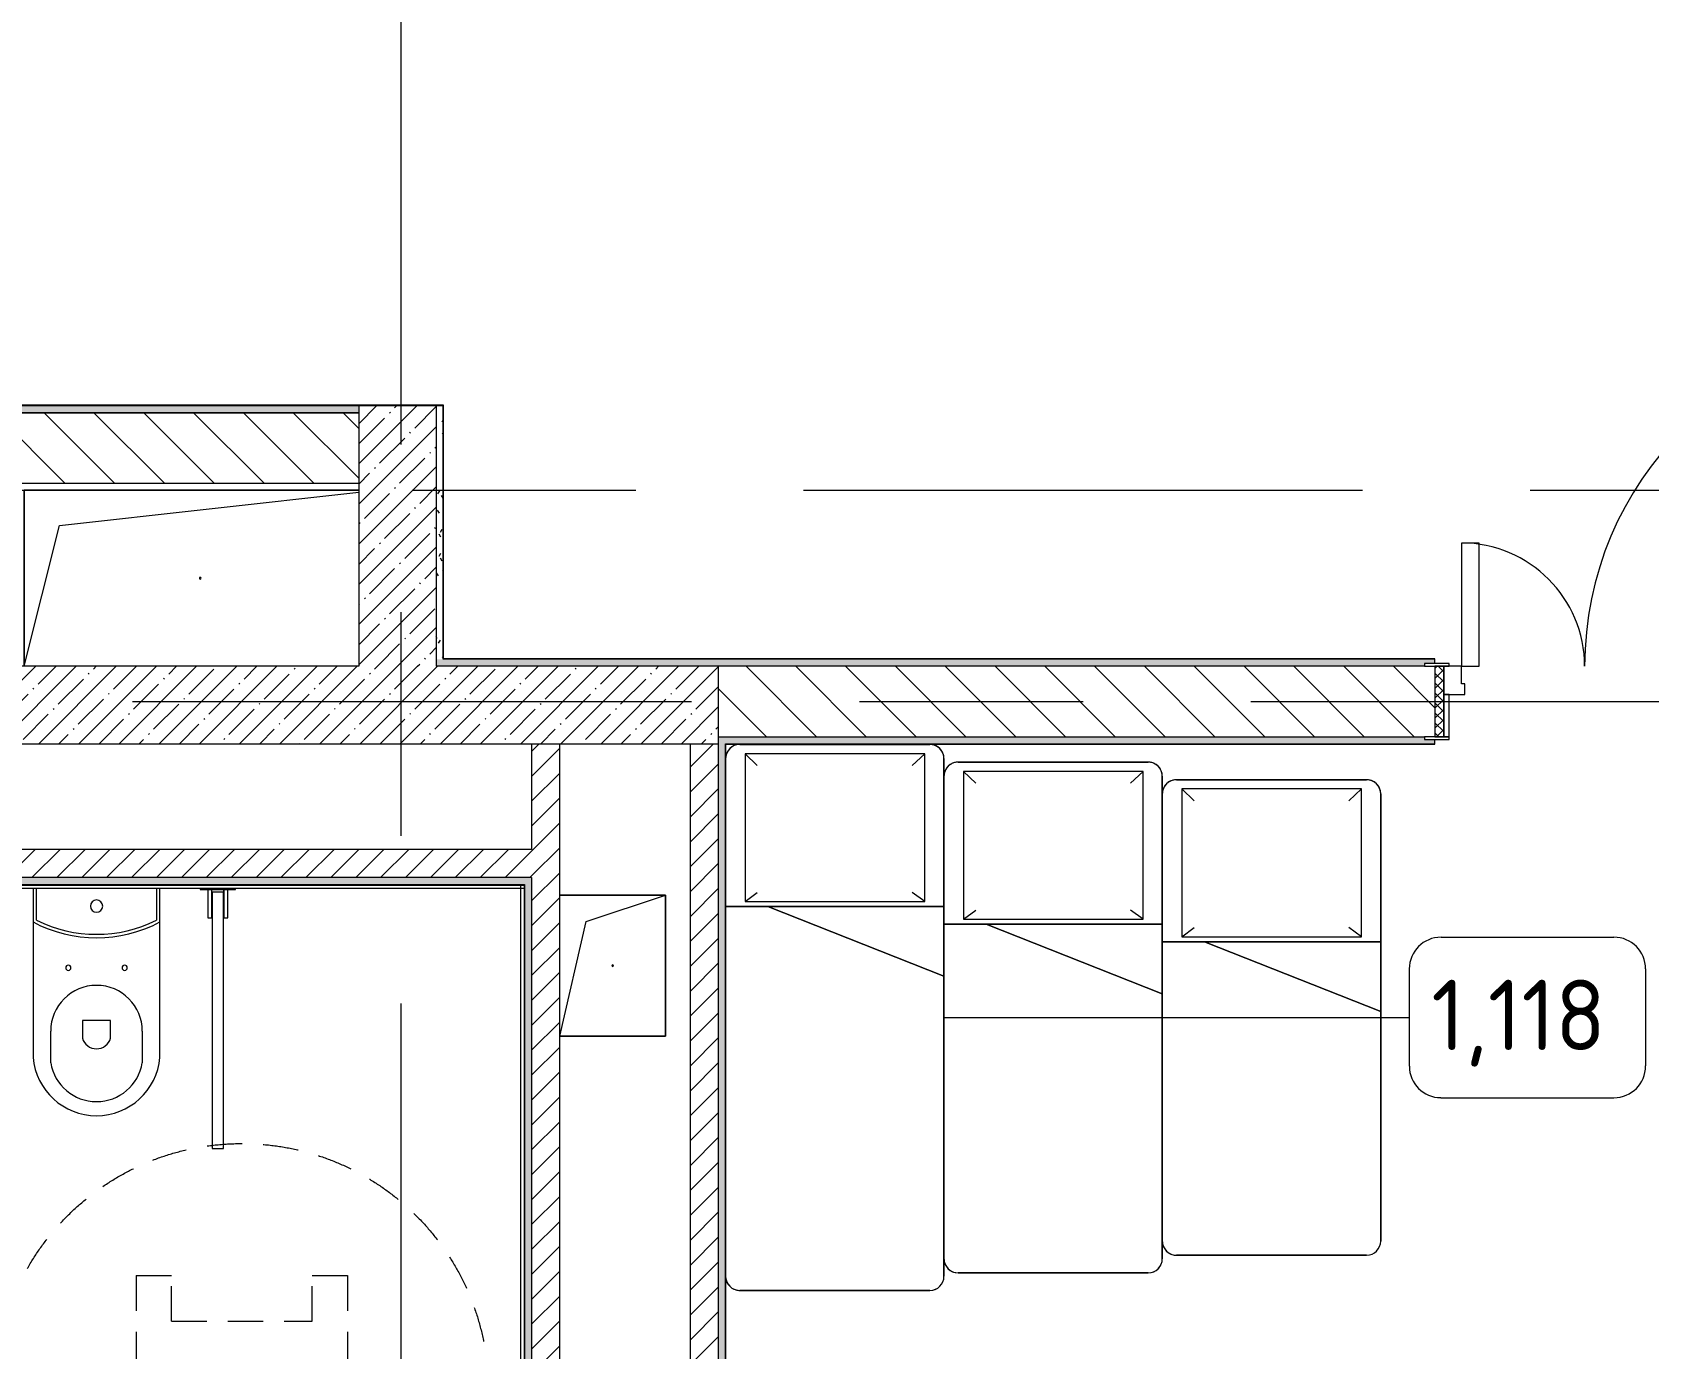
# Model space of a CAD drawing. Header units: millimetres. Extents: x 81566 to 292854, y -8553 to 29000.
# Drawn here: x 99662 to 104252, y 8663 to 12400 of the extents above; entities that cross this region are included whole.
import ezdxf

# ---------------------------------------------------------------- set-up
doc = ezdxf.new("R2010")
doc.units = ezdxf.units.MM
doc.linetypes.add('200_ШТРИХ__ш1_п0_6_', pattern=[160, 100, -60])
doc.linetypes.add('Осевая', pattern=[3175, 635, -476.25, 1587.5, -476.25])
for name, color, linetype, lineweight in [('A-DOOR', 7, 'Continuous', 9), ('A-DOOR-FRAM-2', 7, 'Continuous', 9), ('A-GENM', 7, 'Continuous', 9), ('A-WALL', 7, 'Continuous', 9), ('I-FURN-IDEN', 7, 'Continuous', 9), ('I-WALL', 7, 'Continuous', 9), ('P-SANR-FIXT-2', 7, 'Continuous', 13), ('Оси-2', 7, 'Осевая', 9)]:
    doc.layers.add(name, color=color, linetype=linetype, lineweight=lineweight)
for name, color, linetype, lineweight, true_color in [('A-DOOR-1', 7, 'Continuous', 9, 0xc0c0c0), ('A-DOOR-FRAM-1', 7, 'Continuous', 9, 0xc0c0c0), ('A-WALL-1', 9, 'Continuous', 9, 0x808080), ('A-WALL-FNSH-1', 9, 'Continuous', 9, 0x808080), ('I-FURN-1', 9, 'Continuous', 9, 0x808080), ('I-FURN-2', 9, '200_ШТРИХ__ш1_п0_6_', 9, 0x808080), ('P-SANR-FIXT-1', 9, 'Continuous', 13, 0x808080)]:
    doc.layers.add(name, color=color, linetype=linetype, lineweight=lineweight, true_color=true_color)
doc.styles.add('GOST Common', font='GOST_Common.ttf', dxfattribs={"height": 200})
pattern_1 = [(45, (0, 0), (-35.35534, 35.35534), [])]
pattern_2 = [(45, (0, 0), (-57.024626, 57.024626), []), (45, (57.025, 0), (-57.024626, 57.024626), [100.806, -20.161, 3.353, -16.808])]
pattern_3 = [(135, (0, 0), (-70.71068, -70.71068), [])]
pattern_4 = [(0, (0, 0), (121.92, 30.48), [10.058, -81.382, 10.058, -81.382, -487.68]), (0, (0, 0), (121.92, 30.48), [-182.88, 10.058, -172.822, 10.058, -81.382, -213.36]), (0, (0, 0), (121.92, 30.48), [-457.2, 10.058, -50.902, 10.058, -142.342]), (120, (45.72, 15.24), (-87.356454, 90.345817), [10.058, -81.382, 10.058, -81.382, -487.68]), (120, (45.72, 15.24), (-87.356454, 90.345817), [-182.88, 10.058, -172.822, 10.058, -81.382, -213.36]), (120, (45.72, 15.24), (-87.356454, 90.345817), [-457.2, 10.058, -50.902, 10.058, -142.342]), (240, (60.96, 76.2), (-34.563546, -120.825817), [10.058, -81.382, 10.058, -81.382, -487.68]), (240, (60.96, 76.2), (-34.563546, -120.825817), [-182.88, 10.058, -172.822, 10.058, -81.382, -213.36]), (240, (60.96, 76.2), (-34.563546, -120.825817), [-457.2, 10.058, -50.902, 10.058, -142.342])]

# ---------------------------------------------------------------- blocks, each defined once
blk = doc.blocks.new('110_Дверь_СКБ_2Ст - Д-6_л__ ДОО_Дв_1450x2100h_Дверь из раздевальной в коридор-25835678-План расстановки мебели и оборудования 2 этажа в осях 23-33')
at = {"layer": 'A-DOOR'}
h = blk.add_hatch(dxfattribs=at)
h.set_pattern_fill('FP_17', color=256, style=0, pattern_type=2)
h.set_pattern_definition([(135, (1576.41, 164.685), (-14.14214, -14.14214), []), (225, (1576.41, 164.685), (14.14214, -14.14214), [])])
h.paths.add_polyline_path([(737.5, -100), (737.5, 100), (712.5, 100), (712.5, -100)])
at = {"layer": 'A-DOOR-FRAM-2'}
h = blk.add_hatch(dxfattribs=at)
h.set_pattern_fill('FP_18', color=256, style=0, pattern_type=2)
h.set_pattern_definition([(45, (-546.384, 164.685), (-14.1421, 14.1421), []), (135, (-546.384, 164.685), (-14.1421, -14.1421), [])])
h.paths.add_polyline_path([(-687.5, -100), (-687.5, 100), (-712.5, 100), (-712.5, -100)])
at = {"layer": 'A-DOOR-1'}
for p, q in [((662.5, 1050), (612.5, 1050)), ((612.5, 1050), (612.5, 100)), ((662.5, 100), (662.5, 1050)), ((-637.5, 450), (-637.5, 100)), ((-587.5, 450), (-637.5, 450)), ((-587.5, 100), (-587.5, 450)), ((-637.5, 100), (-587.5, 100)), ((612.5, 100), (662.5, 100))]:
    blk.add_line(p, q, dxfattribs=at)
for centre, radius, start, end in [((662.5, 100), 950, 90, 180), ((-637.5, 100), 350, 360, 90)]:
    blk.add_arc(centre, radius, start, end, dxfattribs=at)
at = {"layer": 'A-DOOR-FRAM-1'}
for p, q in [((-672.5, 108), (-742.5, 108)), ((-742.5, 108), (-742.5, 100)), ((-742.5, 100), (-672.5, 100)), ((-687.5, 100), (-712.5, 100)), ((-712.5, 100), (-712.5, -100)), ((-637.5, 100), (-687.5, 100)), ((-687.5, 100), (-687.5, 20)), ((-687.5, -100), (-687.5, 100)), ((-672.5, 100), (-672.5, 108)), ((-637.5, 50), (-637.5, 100)), ((662.5, 100), (662.5, 50)), ((712.5, 100), (662.5, 100)), ((767.5, 108), (697.5, 108)), ((697.5, 108), (697.5, 100)), ((697.5, 100), (767.5, 100)), ((712.5, 20), (712.5, 100)), ((737.5, 100), (712.5, 100)), ((712.5, 100), (712.5, -100)), ((737.5, -100), (737.5, 100)), ((767.5, 100), (767.5, 108)), ((-627.5, 50), (-637.5, 50)), ((-627.5, 20), (-627.5, 50)), ((662.5, 50), (652.5, 50)), ((652.5, 50), (652.5, 20)), ((-687.5, 20), (-627.5, 20)), ((-672.5, 20), (-687.5, 20)), ((-687.5, 20), (-687.5, -100)), ((-672.5, -100), (-672.5, 20)), ((652.5, 20), (712.5, 20)), ((712.5, 20), (697.5, 20)), ((697.5, 20), (697.5, -100)), ((712.5, -100), (712.5, 20)), ((-672.5, -100), (-742.5, -100)), ((-742.5, -100), (-742.5, -108)), ((-742.5, -108), (-672.5, -108)), ((-712.5, -100), (-687.5, -100)), ((-687.5, -100), (-672.5, -100)), ((-672.5, -108), (-672.5, -100)), ((697.5, -100), (712.5, -100)), ((767.5, -100), (697.5, -100)), ((697.5, -100), (697.5, -108)), ((697.5, -108), (767.5, -108)), ((712.5, -100), (737.5, -100)), ((767.5, -108), (767.5, -100))]:
    blk.add_line(p, q, dxfattribs=at)
blk = doc.blocks.new('FRT_2D_Символ _разворот МГН_1 - D1_4_Символ доступности разворота МГН _360__-18618045-План расстановки мебели и оборудования 2 этажа в осях 23-33')
at = {"layer": 'I-FURN-1'}
for p, q in [((0, 60.4), (0, -59.6)), ((-65, 0), (65, 0))]:
    blk.add_line(p, q, dxfattribs=at)
at = {"layer": 'I-FURN-2'}
for p, q in [((-300, 325.4), (-300, -185.8)), ((-300, 325.4), (-200, 325.4)), ((-200, 195.4), (-200, 325.4)), ((200, 325.4), (300, 325.4)), ((200, 195.4), (200, 325.4)), ((300, 325.4), (300, -185.8)), ((-200, 195.4), (200, 195.4)), ((-300, -185.8), (-250, -185.8)), ((-250, -185.8), (-250, -435.8)), ((300, -185.8), (250, -185.8)), ((250, -185.8), (250, -435.8)), ((-200, -435.8), (-250, -435.8)), ((-200, -435.8), (-200, -645.8)), ((200, -435.8), (250, -435.8)), ((200, -435.8), (200, -645.8)), ((-200, -645.8), (200, -645.8))]:
    blk.add_line(p, q, dxfattribs=at)
blk.add_circle((0, 0), 700, dxfattribs=at)
blk = doc.blocks.new('GM_Отверстие прямоугольное _в плите_ - Отверстие-21985187-План расстановки мебели и оборудования 2 этажа в осях 23-33')
at = {"layer": 'A-GENM'}
for p, q in [((-150, 200), (150, 200)), ((150, 200), (-150, 200)), ((-75, 125), (150, 200)), ((150, 200), (150, -200)), ((150, -200), (150, 200)), ((-150, -200), (-75, 125)), ((150, -200), (-150, -200)), ((-150, -200), (150, -200))]:
    blk.add_line(p, q, dxfattribs=at)
for start, end in [(360, 180), (180, 360)]:
    blk.add_arc((0, 0), 2.5, start, end, dxfattribs=at)
blk = doc.blocks.new('GM_Отверстие прямоугольное _в плите_ - Отверстие-21985485-План расстановки мебели и оборудования 2 этажа в осях 23-33')
at = {"layer": 'A-GENM'}
for p, q in [((-500, -250), (-500, 250)), ((-500, 250), (450, 250)), ((450, 250), (-500, 250)), ((-500, 250), (-500, -250)), ((-400, 150), (450, 244.4)), ((-500, -250), (-400, 150))]:
    blk.add_line(p, q, dxfattribs=at)
for start, end in [(360, 180), (180, 360)]:
    blk.add_arc((0, 0), 2.5, start, end, dxfattribs=at)
blk = doc.blocks.new('Bed - Small Sizes - 1_118-V23-План расстановки мебели и оборудования 2 этажа в осях 23-33')
at = {"layer": 'I-FURN-1'}
for p, q in [((247.3, 0), (-292.7, 0)), ((-292.7, 0), (247.3, 0)), ((247.3, 0), (-292.7, 0)), ((-292.7, 0), (247.3, 0)), ((-332.7, -40), (-332.7, -460)), ((-332.7, -460), (-332.7, -40)), ((-332.7, -40), (-332.7, -460)), ((-332.7, -460), (-332.7, -40)), ((-277.5, -26.2), (-242.7, -60)), ((232.5, -26.2), (-277.5, -26.2)), ((-277.5, -26.2), (-277.5, -446.2)), ((232.5, -26.2), (-277.5, -26.2)), ((-277.5, -26.2), (-277.5, -446.2)), ((232.5, -26.2), (197.3, -60)), ((232.5, -446.2), (232.5, -26.2)), ((232.5, -446.2), (232.5, -26.2)), ((287.3, -460), (287.3, -40)), ((287.3, -40), (287.3, -90)), ((287.3, -90), (287.3, -40)), ((287.3, -40), (287.3, -90)), ((287.3, -90), (287.3, -460)), ((287.3, -510), (287.3, -90)), ((287.3, -90), (287.3, -510)), ((-277.5, -446.2), (-242.7, -420)), ((-277.5, -446.2), (232.5, -446.2)), ((-277.5, -446.2), (232.5, -446.2)), ((232.5, -446.2), (197.3, -420)), ((-332.7, -460), (-212.7, -460)), ((-212.7, -460), (-332.7, -460)), ((-332.7, -460), (-332.7, -1510)), ((-332.7, -1510), (-332.7, -460)), ((-332.7, -460), (-212.7, -460)), ((-212.7, -460), (287.3, -460)), ((287.3, -460), (-212.7, -460)), ((287.3, -460), (-212.7, -460)), ((-212.7, -460), (287.3, -657.7)), ((287.3, -657.7), (-212.7, -460)), ((-212.7, -460), (287.3, -460)), ((-212.7, -460), (287.3, -657.7)), ((-212.7, -460), (287.3, -460)), ((287.3, -657.7), (287.3, -460)), ((287.3, -460), (287.3, -510)), ((287.3, -510), (287.3, -657.7)), ((287.3, -657.7), (287.3, -510)), ((287.3, -510), (287.3, -657.7)), ((287.3, -1510), (287.3, -657.7)), ((287.3, -657.7), (287.3, -1460)), ((287.3, -1460), (287.3, -1510)), ((-292.7, -1550), (247.3, -1550)), ((247.3, -1550), (-292.7, -1550))]:
    blk.add_line(p, q, dxfattribs=at)
for centre, start, end in [((-292.7, -40), 90, 180), ((-292.7, -40), 90, 120), ((247.3, -40), 360, 90), ((247.3, -40), 75, 90), ((-292.7, -40), 90, 180), ((-292.7, -40), 120, 180), ((-292.7, -40), 165, 180), ((-292.7, -40), 135, 165), ((-292.7, -40), 120, 135), ((-292.7, -40), 90, 120), ((247.3, -40), 75, 90), ((247.3, -40), 75, 90), ((247.3, -40), 60, 75), ((247.3, -40), 45, 75), ((247.3, -40), 30, 75), ((247.3, -40), 30, 60), ((247.3, -40), 30, 45), ((247.3, -40), 15, 30), ((247.3, -40), 15, 30), ((247.3, -40), 0, 30), ((247.3, -40), 0, 15), ((247.3, -40), 0, 15), ((-292.7, -1510), 180, 270), ((-292.7, -1510), 180, 255), ((247.3, -1510), 270, 360), ((247.3, -1510), 315, 0), ((-292.7, -1510), 255, 270), ((247.3, -1510), 270, 315)]:
    blk.add_arc(centre, 40, start, end, dxfattribs=at)
blk = doc.blocks.new('Bed - Small Sizes - Single 5-V24-План расстановки мебели и оборудования 2 этажа в осях 23-33')
at = {"layer": 'I-FURN-1'}
for p, q in [((247.3, 0), (-292.7, 0)), ((-292.7, 0), (247.3, 0)), ((247.3, 0), (-292.7, 0)), ((-292.7, 0), (247.3, 0)), ((-332.7, -40), (-332.7, -410)), ((-332.7, -460), (-332.7, -40)), ((-332.7, -40), (-332.7, -460)), ((-332.7, -460), (-332.7, -40)), ((-277.5, -26.2), (-242.7, -60)), ((232.5, -26.2), (-277.5, -26.2)), ((-277.5, -26.2), (-277.5, -446.2)), ((232.5, -26.2), (-277.5, -26.2)), ((-277.5, -26.2), (-277.5, -446.2)), ((232.5, -26.2), (197.3, -60)), ((232.5, -446.2), (232.5, -26.2)), ((232.5, -446.2), (232.5, -26.2)), ((287.3, -460), (287.3, -40)), ((287.3, -40), (287.3, -90)), ((287.3, -90), (287.3, -40)), ((287.3, -40), (287.3, -90)), ((287.3, -90), (287.3, -460)), ((287.3, -510), (287.3, -90)), ((287.3, -90), (287.3, -510)), ((-332.7, -410), (-332.7, -460)), ((-277.5, -446.2), (-242.7, -420)), ((-277.5, -446.2), (232.5, -446.2)), ((-277.5, -446.2), (232.5, -446.2)), ((232.5, -446.2), (197.3, -420)), ((-332.7, -460), (-212.7, -460)), ((-212.7, -460), (-332.7, -460)), ((-332.7, -460), (-332.7, -607.7)), ((-332.7, -607.7), (-332.7, -460)), ((-332.7, -460), (-212.7, -460)), ((-212.7, -460), (287.3, -460)), ((287.3, -460), (-212.7, -460)), ((287.3, -460), (-212.7, -460)), ((-212.7, -460), (287.3, -657.7)), ((287.3, -657.7), (-212.7, -460)), ((-212.7, -460), (287.3, -460)), ((-212.7, -460), (287.3, -657.7)), ((-212.7, -460), (287.3, -460)), ((287.3, -657.7), (287.3, -460)), ((287.3, -460), (287.3, -510)), ((287.3, -510), (287.3, -657.7)), ((287.3, -657.7), (287.3, -510)), ((287.3, -510), (287.3, -657.7)), ((-332.7, -607.7), (-332.7, -1410)), ((-332.7, -1410), (-332.7, -607.7)), ((287.3, -1410), (287.3, -657.7)), ((287.3, -657.7), (287.3, -1360)), ((287.3, -1360), (287.3, -1410)), ((-292.7, -1450), (247.3, -1450)), ((247.3, -1450), (-292.7, -1450))]:
    blk.add_line(p, q, dxfattribs=at)
for centre, start, end in [((-292.7, -40), 90, 180), ((-292.7, -40), 90, 105), ((247.3, -40), 360, 90), ((247.3, -40), 75, 90), ((-292.7, -40), 150, 180), ((-292.7, -40), 165, 180), ((-292.7, -40), 165, 180), ((-292.7, -40), 120, 165), ((-292.7, -40), 150, 165), ((-292.7, -40), 135, 150), ((-292.7, -40), 135, 150), ((-292.7, -40), 120, 135), ((-292.7, -40), 120, 135), ((-292.7, -40), 105, 120), ((-292.7, -40), 105, 120), ((-292.7, -40), 105, 120), ((-292.7, -40), 90, 105), ((-292.7, -40), 90, 105), ((247.3, -40), 30, 90), ((247.3, -40), 30, 90), ((247.3, -40), 60, 75), ((247.3, -40), 45, 60), ((247.3, -40), 30, 45), ((247.3, -40), 29.0545, 30), ((247.3, -40), 29.0545, 30), ((247.3, -40), 29.0545, 30), ((247.3, -40), 15, 29.0545), ((247.3, -40), 0, 29.0545), ((247.3, -40), 0, 29.0545), ((247.3, -40), 0, 15), ((-292.7, -1410), 180, 270), ((-292.7, -1410), 180, 195), ((-292.7, -1410), 195, 270), ((247.3, -1410), 270, 0), ((247.3, -1410), 330, 345), ((247.3, -1410), 345, 0), ((247.3, -1410), 270, 315), ((247.3, -1410), 315, 330)]:
    blk.add_arc(centre, 40, start, end, dxfattribs=at)
blk = doc.blocks.new('Bed - Small Sizes - Single 6-V25-План расстановки мебели и оборудования 2 этажа в осях 23-33')
at = {"layer": 'I-FURN-1'}
for p, q in [((247.3, 0), (-292.7, 0)), ((-292.7, 0), (247.3, 0)), ((247.3, 0), (-292.7, 0)), ((-292.7, 0), (247.3, 0)), ((-332.7, -40), (-332.7, -410)), ((-332.7, -460), (-332.7, -40)), ((-332.7, -40), (-332.7, -460)), ((-332.7, -460), (-332.7, -40)), ((-277.5, -26.2), (-242.7, -60)), ((232.5, -26.2), (-277.5, -26.2)), ((-277.5, -26.2), (-277.5, -446.2)), ((232.5, -26.2), (-277.5, -26.2)), ((-277.5, -26.2), (-277.5, -446.2)), ((232.5, -26.2), (197.3, -60)), ((232.5, -446.2), (232.5, -26.2)), ((232.5, -446.2), (232.5, -26.2)), ((287.3, -460), (287.3, -40)), ((287.3, -40), (287.3, -460)), ((287.3, -657.7), (287.3, -40)), ((287.3, -40), (287.3, -657.7)), ((-332.7, -410), (-332.7, -460)), ((-277.5, -446.2), (-242.7, -420)), ((-277.5, -446.2), (232.5, -446.2)), ((-277.5, -446.2), (232.5, -446.2)), ((232.5, -446.2), (197.3, -420)), ((-332.7, -460), (-212.7, -460)), ((-212.7, -460), (-332.7, -460)), ((-332.7, -460), (-332.7, -607.7)), ((-332.7, -607.7), (-332.7, -460)), ((-332.7, -460), (-212.7, -460)), ((-212.7, -460), (287.3, -460)), ((287.3, -460), (-212.7, -460)), ((287.3, -460), (-212.7, -460)), ((-212.7, -460), (287.3, -657.7)), ((287.3, -657.7), (-212.7, -460)), ((-212.7, -460), (287.3, -460)), ((-212.7, -460), (287.3, -657.7)), ((-212.7, -460), (287.3, -460)), ((287.3, -657.7), (287.3, -460)), ((287.3, -460), (287.3, -657.7)), ((-332.7, -607.7), (-332.7, -1310)), ((-332.7, -1310), (-332.7, -607.7)), ((287.3, -1310), (287.3, -657.7)), ((287.3, -657.7), (287.3, -1310)), ((-292.7, -1350), (247.3, -1350)), ((247.3, -1350), (-292.7, -1350))]:
    blk.add_line(p, q, dxfattribs=at)
for centre, start, end in [((-292.7, -40), 90, 180), ((-292.7, -40), 90, 135), ((247.3, -40), 360, 90), ((247.3, -40), 75, 90), ((-292.7, -40), 90, 180), ((-292.7, -40), 165, 180), ((-292.7, -40), 165, 180), ((-292.7, -40), 135, 165), ((-292.7, -40), 150, 165), ((-292.7, -40), 120, 150), ((-292.7, -40), 90, 120), ((247.3, -40), 75, 90), ((247.3, -40), 75, 90), ((247.3, -40), 0, 75), ((247.3, -40), 30, 75), ((247.3, -40), 0, 75), ((247.3, -40), 0, 30), ((-292.7, -1310), 180, 270), ((-292.7, -1310), 180, 195), ((-292.7, -1310), 195, 270), ((247.3, -1310), 270, 0), ((247.3, -1310), 270, 0)]:
    blk.add_arc(centre, 40, start, end, dxfattribs=at)
blk = doc.blocks.new('132_МГН_Поручень для унитаза_тип откидной - ПР 1Р-V210-План расстановки мебели и оборудования 2 этажа в осях 23-33')
at = {"layer": 'A-GENM'}
for p, q in [((-16, 738), (-16, 9.5)), ((16, 738), (-16, 738)), ((16, 9.5), (16, 738)), ((-28.2, 83), (-28.2, 3)), ((-17, 83), (-28.2, 83)), ((-17, 3), (-17, 83)), ((17, 83), (17, 3)), ((28.2, 83), (17, 83)), ((28.2, 3), (28.2, 83)), ((-50, 3), (-50, 0.1)), ((50, 3), (-50, 3)), ((-17, 3), (-28.2, 3)), ((-16, 9.5), (-16.6, 8.9)), ((-16.6, 8.9), (-16.6, 4.2)), ((16, 9.5), (-16, 9.5)), ((16, 9.5), (16.6, 8.9)), ((16.6, 8.9), (16.6, 4.2)), ((28.2, 3), (17, 3)), ((50, 0.1), (50, 3))]:
    blk.add_line(p, q, dxfattribs=at)
for centre, start, end in [((-15.3, 4.2), 180, 270), ((15.3, 4.2), 270, 360)]:
    blk.add_arc(centre, 1.24, start, end, dxfattribs=at)
blk = doc.blocks.new('WC Seat_2 with Cistern-Wall Based - SE21-33487045-План расстановки мебели и оборудования 2 этажа в осях 23-33')
at = {"layer": 'P-SANR-FIXT-1'}
for p, q in [((-55, 485.5), (-55, 100.5)), ((-5, 410.5), (-5, 500.5)), ((255, 500.5), (255, 410.5)), ((305, 100.5), (305, 485.5)), ((85, 430.5), (85, 380.5)), ((165, 380.5), (165, 430.5)), ((85, 380.5), (165, 380.5)), ((-55, 100.5), (-55, 5.5)), ((-45, 5.5), (-45, 95.6)), ((295, 95.6), (295, 5.5)), ((305, 5.5), (305, 100.5))]:
    blk.add_line(p, q, dxfattribs=at)
for centre, radius, start, end in [((125, 469.8), 180.7, 4.9791, 175.0209), ((125, 478.7), 131.8, 9.5273, 170.4727), ((125, 418.8), 41.7, 16.2602, 163.7398), ((125, 410.5), 130, 180, 360), ((45, 230.5), 7.5, 0, 180), ((45, 230.5), 7.5, 180, 360), ((205, 230.5), 7.5, 0, 180), ((205, 230.5), 7.5, 180, 360), ((125, -237), 382.5, 61.9275, 118.0725), ((125, -247), 382.5, 63.6122, 116.3878), ((125, 55.5), 17.5, 0, 180), ((125, 55.5), 17.5, 180, 360)]:
    blk.add_arc(centre, radius, start, end, dxfattribs=at)
blk = doc.blocks.new('Марка_Мебель - В прямоуг_Balcon_Марка-25523697-План расстановки мебели и оборудования 2 этажа в осях 23-33')
at = {"layer": 'I-FURN-IDEN'}
for p, q in [((-2.455, 2.278), (2.455, 2.278)), ((-3.355, 1.378), (-3.355, -1.384)), ((3.355, 1.378), (3.355, -1.378)), ((-2.461, -2.278), (2.455, -2.278))]:
    blk.add_line(p, q, dxfattribs=at)
for centre, radius, start, end in [((-2.455, 1.378), 0.9, 90, 180), ((2.455, 1.378), 0.9, 0, 90), ((-2.461, -1.384), 0.893, 180, 270), ((2.455, -1.378), 0.9, 270, 0)]:
    blk.add_arc(centre, radius, start, end, dxfattribs=at)

msp = doc.modelspace()

# ---------------------------------------------------------------- hatches: boundary and pattern name
at = {"layer": 'I-WALL'}
h = msp.add_hatch(dxfattribs=at)
h.set_pattern_fill('FP_41', color=256, style=0, pattern_type=2)
h.set_pattern_definition(pattern_4)
h.paths.add_polyline_path([(100589, 11320), (100589, 11340), (97639, 11340), (97639, 11320), (100086, 11320)])
h = msp.add_hatch(dxfattribs=at)
h.set_pattern_fill('FP_2', color=256, style=0, pattern_type=2)
h.set_pattern_definition(pattern_2)
h.paths.add_polyline_path([(100809, 10600), (100809, 11340), (100589, 11340), (100589, 10600)])
h = msp.add_hatch(dxfattribs=at)
h.set_pattern_fill('FP_41', color=256, style=0, pattern_type=2)
h.set_pattern_definition(pattern_4)
h.paths.add_polyline_path([(100829, 10620), (100829, 11340), (100809, 11340), (100809, 10620)])
h = msp.add_hatch(dxfattribs=at)
h.set_pattern_fill('FP_4', color=256, style=0, pattern_type=2)
h.set_pattern_definition(pattern_3)
h.paths.add_polyline_path([(100589, 11120), (100589, 11320), (97639, 11320), (97639, 11120), (100086, 11120)])
h = msp.add_hatch(dxfattribs=at)
h.set_pattern_fill('FP_41', color=256, style=0, pattern_type=2)
h.set_pattern_definition(pattern_4)
h.paths.add_polyline_path([(120778, 10600), (121190, 10600), (121189, 10620), (111180, 10620), (111180, 10608), (111210, 10608), (111210, 10600), (119330, 10600)])
h.paths.add_polyline_path([(110200, 10600), (110200, 10608), (110230, 10608), (110230, 10620), (109105, 10620), (109105, 10608), (109160, 10608), (109160, 10600)])
h.paths.add_polyline_path([(107650, 10600), (107650, 10608), (107705, 10608), (107705, 10620), (105095, 10620), (105095, 10608), (105125, 10608), (105125, 10600), (107130, 10600)])
h.paths.add_polyline_path([(102672.5, 10600), (103615, 10600), (103615, 10608), (103645, 10608), (103645, 10620), (100809, 10620), (100809, 10600), (102025.8, 10600)])
h = msp.add_hatch(dxfattribs=at)
h.set_pattern_fill('FP_2', color=256, style=0, pattern_type=2)
h.set_pattern_definition(pattern_2)
h.paths.add_polyline_path([(101610, 10380), (101610, 10600), (94210, 10600), (94210, 10380), (101379.2, 10380)])
h = msp.add_hatch(dxfattribs=at)
h.set_pattern_fill('FP_4', color=256, style=0, pattern_type=2)
h.set_pattern_definition(pattern_3)
h.paths.add_polyline_path([(107110, 10400), (107130, 10400), (107130, 10600), (105095, 10600), (105095, 10400), (105259, 10400)])
h.paths.add_polyline_path([(103615, 10400), (103645, 10400), (103645, 10600), (101610, 10600), (101610, 10400), (102672.5, 10400)])
h = msp.add_hatch(dxfattribs=at)
h.set_pattern_fill('FP_5', color=256, style=0, pattern_type=2)
h.set_pattern_definition(pattern_1)
h.paths.add_polyline_path([(101080, 5400), (101160, 5400), (101160, 10380), (101080, 10380), (101080, 6133.7)])
h = msp.add_hatch(dxfattribs=at)
h.set_pattern_fill('FP_5', color=256, style=0, pattern_type=2)
h.set_pattern_definition(pattern_1)
h.paths.add_polyline_path([(101530, 5400), (101610, 5400), (101610, 10380), (101530, 10380), (101530, 6133.7)])
h = msp.add_hatch(dxfattribs=at)
h.set_pattern_fill('FP_41', color=256, style=0, pattern_type=2)
h.set_pattern_definition(pattern_4)
h.paths.add_polyline_path([(107110, 10380), (107110, 10400), (105125, 10400), (105125, 10392), (105095, 10392), (105095, 10380), (105259, 10380)])
h.paths.add_polyline_path([(103645, 10380), (103645, 10392), (103615, 10392), (103615, 10400), (101610, 10400), (101610, 10380), (103615, 10380)])
h = msp.add_hatch(dxfattribs=at)
h.set_pattern_fill('FP_41', color=256, style=0, pattern_type=2)
h.set_pattern_definition(pattern_4)
h.paths.add_polyline_path([(101630, 5159), (101630, 10380), (101610, 10380), (101610, 5159)])
h = msp.add_hatch(dxfattribs=at)
h.set_pattern_fill('FP_5', color=256, style=0, pattern_type=2)
h.set_pattern_definition(pattern_1)
h.paths.add_polyline_path([(101060, 10000), (101080, 10000), (101080, 10080), (94290, 10080), (94290, 10000), (100086, 10000)])
h = msp.add_hatch(dxfattribs=at)
h.set_pattern_fill('FP_41', color=256, style=0, pattern_type=2)
h.set_pattern_definition(pattern_4)
h.paths.add_polyline_path([(101060, 9980), (101060, 10000), (94290, 10000), (94290, 9980), (100086, 9980)])
h = msp.add_hatch(dxfattribs=at)
h.set_pattern_fill('FP_41', color=256, style=0, pattern_type=2)
h.set_pattern_definition(pattern_4)
h.paths.add_polyline_path([(101080, 5400), (101080, 10000), (101060, 10000), (101060, 5400)])

# ---------------------------------------------------------------- linework, layer by layer
at = {"layer": 'A-WALL'}
for p, q in [((98479, 11340), (100829, 11340)), ((100809, 11340), (100809, 10600)), ((103645, 10620), (100829, 10620)), ((103615, 10600), (100809, 10600)), ((101610, 10400), (103615, 10400)), ((101080, 10000), (94290, 10000)), ((94310, 9980), (101060, 9980)), ((101080, 10000), (101080, 5400))]:
    msp.add_line(p, q, dxfattribs=at)
at = {"layer": 'A-WALL-1'}
for p, q in [((100589, 11340), (100589, 10600)), ((100829, 10620), (100829, 11340)), ((100589, 11320), (97639, 11320)), ((97639, 11320), (100589, 11320)), ((98700, 11120), (100589, 11120)), ((103645, 10608), (103645, 10620)), ((100589, 10600), (97639, 10600)), ((101610, 10600), (101610, 2970)), ((94210, 10380), (101610, 10380)), ((101080, 10380), (101080, 10080)), ((101160, 5400), (101160, 10380)), ((101530, 10380), (101530, 5400)), ((101630, 10380), (103645, 10380)), ((101630, 5159), (101630, 10380)), ((103645, 10380), (103645, 10392)), ((101080, 10080), (94290, 10080)), ((101060, 9980), (101060, 5420))]:
    msp.add_line(p, q, dxfattribs=at)
at = {"layer": 'A-WALL-FNSH-1'}
for p, q in [((100830, 11341), (98721, 11341)), ((100830, 10620), (100830, 11341)), ((103645, 10621), (100829, 10621)), ((103645, 10620), (103645, 10621)), ((101631, 10379), (103645, 10379)), ((101631, 5159), (101631, 10379)), ((103645, 10379), (103645, 10380)), ((94311, 9979), (101059, 9979)), ((101059, 9979), (101059, 5421))]:
    msp.add_line(p, q, dxfattribs=at)
at = {"layer": 'I-FURN-IDEN'}
msp.add_line((102250.9, 9602.9), (103572.1, 9602.9), dxfattribs=at)
at = {"layer": 'I-WALL'}
for p, q in [((101060, 9969), (94321, 9969)), ((101049, 5431), (101049, 9980))]:
    msp.add_line(p, q, dxfattribs=at)
at = {"layer": 'Оси-2'}
for p, q in [((100710, 593.7), (100710, 19528.3)), ((84865.6, 11100), (120319, 11100)), ((86135.6, 10500), (120319, 10500))]:
    msp.add_line(p, q, dxfattribs=at)

# ---------------------------------------------------------------- block references
at = {"layer": 'A-DOOR-1'}
msp.add_blockref('110_Дверь_СКБ_2Ст - Д-6_л__ ДОО_Дв_1450x2100h_Дверь из раздевальной в коридор-25835678-План расстановки мебели и оборудования 2 этажа в осях 23-33', (104357.5, 10500), dxfattribs=at)
at = {"layer": 'A-GENM'}
for name, p in [('GM_Отверстие прямоугольное _в плите_ - Отверстие-21985485-План расстановки мебели и оборудования 2 этажа в осях 23-33', (100139, 10850)), ('GM_Отверстие прямоугольное _в плите_ - Отверстие-21985187-План расстановки мебели и оборудования 2 этажа в осях 23-33', (101310, 9750))]:
    msp.add_blockref(name, p, dxfattribs=at)
at = {"layer": 'I-FURN-1'}
for name, p in [('Bed - Small Sizes - 1_118-V23-План расстановки мебели и оборудования 2 этажа в осях 23-33', (101963.5, 10377.9)), ('Bed - Small Sizes - Single 5-V24-План расстановки мебели и оборудования 2 этажа в осях 23-33', (102583.5, 10327.9)), ('Bed - Small Sizes - Single 6-V25-План расстановки мебели и оборудования 2 этажа в осях 23-33', (103203.5, 10277.9)), ('FRT_2D_Символ _разворот МГН_1 - D1_4_Символ доступности разворота МГН _360__-18618045-План расстановки мебели и оборудования 2 этажа в осях 23-33', (100257.3, 8544.9))]:
    msp.add_blockref(name, p, dxfattribs=at)
at = {"layer": 'I-FURN-IDEN', "xscale": 99.99999999999993, "yscale": 99.99999999999993, "zscale": 99.99999999999993}
msp.add_blockref('Марка_Мебель - В прямоуг_Balcon_Марка-25523697-План расстановки мебели и оборудования 2 этажа в осях 23-33', (103907.6, 9602.9), dxfattribs=at)
at = {"layer": 'P-SANR-FIXT-1', "rotation": 180}
msp.add_blockref('WC Seat_2 with Cistern-Wall Based - SE21-33487045-План расстановки мебели и оборудования 2 этажа в осях 23-33', (99969.5, 9974.5), dxfattribs=at)
at = {"layer": 'P-SANR-FIXT-2', "rotation": 180}
msp.add_blockref('132_МГН_Поручень для унитаза_тип откидной - ПР 1Р-V210-План расстановки мебели и оборудования 2 этажа в осях 23-33', (100189, 9969.1), dxfattribs=at)

# ---------------------------------------------------------------- texts
at = {"layer": 'I-FURN-IDEN', "insert": (103634.6, 9710), "char_height": 200, "width": 625.316, "attachment_point": 1, "style": 'GOST Common'}
msp.add_mtext('1,118', dxfattribs=at)

doc.saveas('drawing.dxf')
